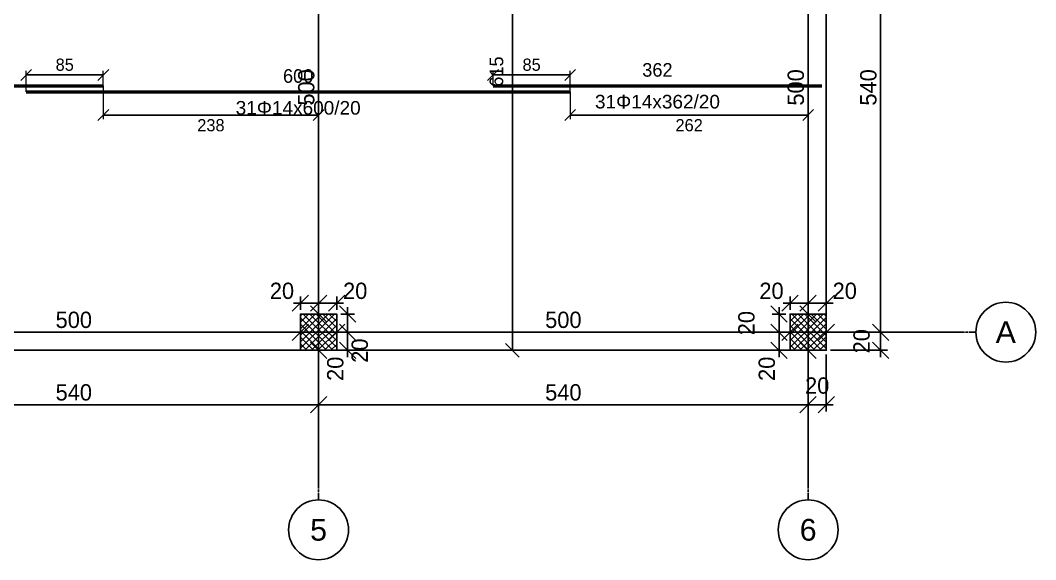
# Model space of a CAD drawing. Header units: centimetres. Extents: x -231 to 7431, y -4464 to 7215.
# Drawn here: x 1851 to 2971, y -4381 to -3786 of the extents above; entities that cross this region are included whole.
import ezdxf
from ezdxf.enums import TextEntityAlignment as Align

# ---------------------------------------------------------------- set-up
doc = ezdxf.new("R2010")
doc.units = ezdxf.units.CM
doc.linetypes.add('DASHDOT', pattern=[3.556, 2.54, -0.508, 0, -0.508])
for name, color, linetype in [('AXIS', 8, 'Continuous'), ('COLUMN', 3, 'Continuous'), ('FW_AXIS', 7, 'Continuous'), ('FW_COLUMN_HATCH', 8, 'Continuous'), ('FW_DIM', 7, 'Continuous'), ('REB_TOP_MESH_X', 5, 'Continuous'), ('REB_TOP_MESH_X_AXDIM', 5, 'Continuous'), ('REB_TOP_MESH_X_LAP', 5, 'Continuous'), ('REB_TOP_MESH_X_RANGE', 5, 'Continuous'), ('REB_TOP_MESH_X_TEXT', 5, 'Continuous'), ('SLAB', 7, 'Continuous')]:
    doc.layers.add(name, color=color, linetype=linetype)
doc.styles.add('REBAR_TXT', font='arial.ttf')
doc.dimstyles.new('FW_DIM', dxfattribs={"dimtxt": 18, "dimasz": 9, "dimexe": 7.5, "dimexo": 4.5, "dimgap": 4.5, "dimtad": 1, "dimdec": 0, "dimtxsty": 'Standard', "dimtsz": 9, "dimcen": 2.5, "dimdle": 7.5, "dimclrd": 256, "dimclre": 256, "dimclrt": 7, "dimazin": 3, "dimtfac": 1, "dimtmove": 2, "dimatfit": 3})
doc.dimstyles.new('REBAR LAP', dxfattribs={"dimtxt": 13.5, "dimasz": 2.5, "dimexe": 4.5, "dimexo": 0, "dimgap": 4.5, "dimtad": 1, "dimdec": 0, "dimtxsty": 'Standard', "dimtsz": 6, "dimcen": 2.5, "dimclrd": 6, "dimclre": 6, "dimclrt": 7, "dimazin": 3, "dimtfac": 1, "dimtmove": 2, "dimatfit": 3, "dimlwd": 25, "dimlwe": 18})
doc.dimstyles.new('REBAR M-200', dxfattribs={"dimtxt": 15, "dimasz": 15, "dimexe": 25, "dimexo": 12.5, "dimgap": 10, "dimtad": 1, "dimdec": 0, "dimtxsty": 'Standard', "dimblk": 'NONE', "dimcen": 50, "dimse1": 1, "dimse2": 1, "dimclrd": 6, "dimclre": 6, "dimclrt": 7, "dimazin": 3, "dimtfac": 1, "dimtmove": 2, "dimatfit": 3, "dimldrblk": 'NONE', "dimlwd": 53})
doc.dimstyles.new('REBAR RANGE', dxfattribs={"dimtxt": 15, "dimasz": 2.5, "dimexe": 0, "dimexo": 0, "dimgap": 10, "dimtad": 1, "dimdec": 0, "dimtxsty": 'Standard', "dimtsz": 7.5, "dimcen": 2.5, "dimse1": 1, "dimse2": 1, "dimclrd": 6, "dimclre": 6, "dimclrt": 7, "dimazin": 3, "dimtfac": 1, "dimtmove": 2, "dimatfit": 3, "dimlwd": 25})

# ---------------------------------------------------------------- blocks, each defined once
blk = doc.blocks.new('*D1100')
at = {"color": 6, "lineweight": 53}
blk.add_line((1342.5, -3858.25), (1942.5, -3858.25), dxfattribs=at)
at = {"layer": 'Defpoints'}
for p in [(1342.5, -3858.25), (1342.5, -3858.25), (1942.5, -3858.25)]:
    blk.add_point(p, dxfattribs=at)
at = {"layer": 'REB_TOP_MESH_X', "color": 7, "insert": (1642.5, -3840.75), "char_height": 15, "attachment_point": 5}
blk.add_mtext('600', dxfattribs=at)
blk = doc.blocks.new('_NONE')
blk = doc.blocks.new('*D1101')
at = {"color": 6, "lineweight": 53}
blk.add_line((1857.5, -3865), (2457.5, -3865), dxfattribs=at)
at = {"layer": 'Defpoints'}
for p in [(1857.5, -3865), (1857.5, -3865), (2457.5, -3865)]:
    blk.add_point(p, dxfattribs=at)
at = {"layer": 'REB_TOP_MESH_X', "color": 7, "insert": (2157.5, -3847.5), "char_height": 15, "attachment_point": 5}
blk.add_mtext('600', dxfattribs=at)
blk = doc.blocks.new('*D1102')
at = {"color": 6, "lineweight": 53}
blk.add_line((2372.5, -3858.25), (2735, -3858.25), dxfattribs=at)
at = {"layer": 'Defpoints'}
for p in [(2372.5, -3858.25), (2372.5, -3858.25), (2735, -3858.25)]:
    blk.add_point(p, dxfattribs=at)
at = {"layer": 'REB_TOP_MESH_X', "color": 7, "insert": (2553.75, -3840.75), "char_height": 15, "attachment_point": 5}
blk.add_mtext('362', dxfattribs=at)
blk = doc.blocks.new('_OBLIQUE')
at = {"color": 0, "linetype": 'BYBLOCK'}
blk.add_line((-0.5, -0.5), (0.5, 0.5), dxfattribs=at)
blk = doc.blocks.new('*D1109')
at = {"color": 6, "lineweight": 18}
for p, q in [((1857.5, -3865), (1857.5, -3841.75)), ((1942.5, -3858.25), (1942.5, -3841.75))]:
    blk.add_line(p, q, dxfattribs=at)
at = {"color": 6, "lineweight": 25}
blk.add_line((1857.5, -3846.25), (1942.5, -3846.25), dxfattribs=at)
at = {"layer": 'Defpoints'}
for p in [(1857.5, -3846.25), (1942.5, -3858.25), (1857.5, -3865)]:
    blk.add_point(p, dxfattribs=at)
at = {"layer": 'REB_TOP_MESH_X_LAP', "color": 6, "xscale": 12, "yscale": 12}
for p in [(1857.5, -3846.25), (1942.5, -3846.25)]:
    blk.add_blockref('_OBLIQUE', p, dxfattribs=at)
at = {"layer": 'REB_TOP_MESH_X_LAP', "color": 7, "insert": (1900, -3835), "char_height": 13.5, "attachment_point": 5}
blk.add_mtext('85', dxfattribs=at)
blk = doc.blocks.new('*D1110')
at = {"color": 6, "lineweight": 18}
for p, q in [((1942.5, -3858.25), (1942.5, -3895)), ((2180, -3858.25), (2180, -3895))]:
    blk.add_line(p, q, dxfattribs=at)
at = {"color": 6, "lineweight": 25}
blk.add_line((2180, -3890.5), (1942.5, -3890.5), dxfattribs=at)
at = {"layer": 'Defpoints'}
for p in [(1942.5, -3858.25), (2180, -3858.25), (2180, -3890.5)]:
    blk.add_point(p, dxfattribs=at)
at = {"layer": 'REB_TOP_MESH_X_AXDIM', "color": 6, "xscale": 12, "yscale": 12}
for p in [(1942.5, -3890.5), (2180, -3890.5)]:
    blk.add_blockref('_OBLIQUE', p, dxfattribs=at)
at = {"layer": 'REB_TOP_MESH_X_AXDIM', "color": 7, "insert": (2061.25, -3901.75), "char_height": 13.5, "attachment_point": 5}
blk.add_mtext('238', dxfattribs=at)
blk = doc.blocks.new('*D1111')
at = {"color": 6, "lineweight": 18}
for p, q in [((2372.5, -3858.25), (2372.5, -3841.75)), ((2457.5, -3865), (2457.5, -3841.75))]:
    blk.add_line(p, q, dxfattribs=at)
at = {"color": 6, "lineweight": 25}
blk.add_line((2372.5, -3846.25), (2457.5, -3846.25), dxfattribs=at)
at = {"layer": 'Defpoints'}
for p in [(2372.5, -3846.25), (2372.5, -3858.25), (2457.5, -3865)]:
    blk.add_point(p, dxfattribs=at)
at = {"layer": 'REB_TOP_MESH_X_LAP', "color": 6, "xscale": 12, "yscale": 12}
for p in [(2372.5, -3846.25), (2457.5, -3846.25)]:
    blk.add_blockref('_OBLIQUE', p, dxfattribs=at)
at = {"layer": 'REB_TOP_MESH_X_LAP', "color": 7, "insert": (2415, -3835), "char_height": 13.5, "attachment_point": 5}
blk.add_mtext('85', dxfattribs=at)
blk = doc.blocks.new('*D1112')
at = {"color": 6, "lineweight": 18}
for p, q in [((2457.5, -3865), (2457.5, -3895)), ((2720, -3865), (2720, -3895))]:
    blk.add_line(p, q, dxfattribs=at)
at = {"color": 6, "lineweight": 25}
blk.add_line((2720, -3890.5), (2457.5, -3890.5), dxfattribs=at)
at = {"layer": 'Defpoints'}
for p in [(2457.5, -3865), (2720, -3865), (2720, -3890.5)]:
    blk.add_point(p, dxfattribs=at)
at = {"layer": 'REB_TOP_MESH_X_AXDIM', "color": 6, "xscale": 12, "yscale": 12}
for p in [(2457.5, -3890.5), (2720, -3890.5)]:
    blk.add_blockref('_OBLIQUE', p, dxfattribs=at)
at = {"layer": 'REB_TOP_MESH_X_AXDIM', "color": 7, "insert": (2588.75, -3901.75), "char_height": 13.5, "attachment_point": 5}
blk.add_mtext('262', dxfattribs=at)
blk = doc.blocks.new('*D1164')
at = {"color": 6, "lineweight": 25}
blk.add_line((2393.75, -4150), (2393.75, -3535), dxfattribs=at)
at = {"layer": 'Defpoints'}
for p in [(2393.75, -3535), (2393.75, -4150), (2393.75, -4150)]:
    blk.add_point(p, dxfattribs=at)
at = {"layer": 'REB_TOP_MESH_X_RANGE', "color": 6, "xscale": 15, "yscale": 15, "rotation": 90}
for p in [(2393.75, -3535), (2393.75, -4150)]:
    blk.add_blockref('_OBLIQUE', p, dxfattribs=at)
at = {"layer": 'REB_TOP_MESH_X_RANGE', "color": 7, "insert": (2376.25, -3842.5), "char_height": 15, "attachment_point": 5, "rotation": 90}
blk.add_mtext('615', dxfattribs=at)
blk = doc.blocks.new('*D1165')
at = {"color": 6, "lineweight": 25}
blk.add_line((2393.75, -4150), (2393.75, -3535), dxfattribs=at)
at = {"layer": 'Defpoints'}
for p in [(2393.75, -3535), (2393.75, -4150), (2393.75, -4150)]:
    blk.add_point(p, dxfattribs=at)
at = {"layer": 'REB_TOP_MESH_X_RANGE', "color": 6, "xscale": 15, "yscale": 15, "rotation": 90}
for p in [(2393.75, -3535), (2393.75, -4150)]:
    blk.add_blockref('_OBLIQUE', p, dxfattribs=at)
at = {"layer": 'REB_TOP_MESH_X_RANGE', "color": 7, "insert": (2376.25, -3842.5), "char_height": 15, "attachment_point": 5, "rotation": 90}
blk.add_mtext('615', dxfattribs=at)
blk = doc.blocks.new('*D1261')
for p, q in [((2152.5, -4098), (2187.5, -4098)), ((2160, -4105.5), (2160, -4090.5)), ((2180, -4105.5), (2180, -4090.5))]:
    blk.add_line(p, q)
at = {"layer": 'Defpoints'}
for p in [(2160, -4098), (2160, -4110), (2180, -4110)]:
    blk.add_point(p, dxfattribs=at)
at = {"layer": 'FW_DIM', "xscale": 18, "yscale": 18}
for p in [(2160, -4098), (2180, -4098)]:
    blk.add_blockref('_OBLIQUE', p, dxfattribs=at)
at = {"layer": 'FW_DIM', "color": 7, "insert": (2139.6, -4084.5), "char_height": 18, "attachment_point": 5}
blk.add_mtext('20', dxfattribs=at)
blk = doc.blocks.new('*D1262')
for p, q in [((2172.5, -4098), (2207.5, -4098)), ((2180, -4105.5), (2180, -4090.5)), ((2200, -4105.5), (2200, -4090.5))]:
    blk.add_line(p, q)
at = {"layer": 'Defpoints'}
for p in [(2180, -4098), (2180, -4110), (2200, -4110)]:
    blk.add_point(p, dxfattribs=at)
at = {"layer": 'FW_DIM', "xscale": 18, "yscale": 18}
for p in [(2180, -4098), (2200, -4098)]:
    blk.add_blockref('_OBLIQUE', p, dxfattribs=at)
at = {"layer": 'FW_DIM', "color": 7, "insert": (2220.4, -4084.5), "char_height": 18, "attachment_point": 5}
blk.add_mtext('20', dxfattribs=at)
blk = doc.blocks.new('*D1263')
for p, q in [((2204.5, -4130), (2219.5, -4130)), ((2212, -4157.5), (2212, -4122.5)), ((2204.5, -4150), (2219.5, -4150))]:
    blk.add_line(p, q)
at = {"layer": 'Defpoints'}
for p in [(2200, -4130), (2200, -4150), (2212, -4150)]:
    blk.add_point(p, dxfattribs=at)
at = {"layer": 'FW_DIM', "xscale": 18, "yscale": 18, "rotation": 90}
for p in [(2212, -4130), (2212, -4150)]:
    blk.add_blockref('_OBLIQUE', p, dxfattribs=at)
at = {"layer": 'FW_DIM', "color": 7, "insert": (2198.5, -4170.4), "char_height": 18, "attachment_point": 5, "rotation": 90}
blk.add_mtext('20', dxfattribs=at)
blk = doc.blocks.new('*D1264')
for p, q in [((2204.5, -4110), (2219.5, -4110)), ((2212, -4137.5), (2212, -4102.5)), ((2204.5, -4130), (2219.5, -4130))]:
    blk.add_line(p, q)
at = {"layer": 'Defpoints'}
for p in [(2200, -4110), (2200, -4130), (2212, -4130)]:
    blk.add_point(p, dxfattribs=at)
at = {"layer": 'FW_DIM', "xscale": 18, "yscale": 18, "rotation": 90}
for p in [(2212, -4110), (2212, -4130)]:
    blk.add_blockref('_OBLIQUE', p, dxfattribs=at)
at = {"layer": 'FW_DIM', "color": 7, "insert": (2225.5, -4150.4), "char_height": 18, "attachment_point": 5, "rotation": 90}
blk.add_mtext('20', dxfattribs=at)
blk = doc.blocks.new('*D1285')
for p, q in [((2692.5, -4098), (2727.5, -4098)), ((2700, -4105.5), (2700, -4090.5)), ((2720, -4105.5), (2720, -4090.5))]:
    blk.add_line(p, q)
at = {"layer": 'Defpoints'}
for p in [(2700, -4098), (2700, -4110), (2720, -4110)]:
    blk.add_point(p, dxfattribs=at)
at = {"layer": 'FW_DIM', "xscale": 18, "yscale": 18}
for p in [(2700, -4098), (2720, -4098)]:
    blk.add_blockref('_OBLIQUE', p, dxfattribs=at)
at = {"layer": 'FW_DIM', "color": 7, "insert": (2679.6, -4084.5), "char_height": 18, "attachment_point": 5}
blk.add_mtext('20', dxfattribs=at)
blk = doc.blocks.new('*D1286')
for p, q in [((2712.5, -4098), (2747.5, -4098)), ((2720, -4105.5), (2720, -4090.5)), ((2740, -4105.5), (2740, -4090.5))]:
    blk.add_line(p, q)
at = {"layer": 'Defpoints'}
for p in [(2720, -4098), (2720, -4110), (2740, -4110)]:
    blk.add_point(p, dxfattribs=at)
at = {"layer": 'FW_DIM', "xscale": 18, "yscale": 18}
for p in [(2720, -4098), (2740, -4098)]:
    blk.add_blockref('_OBLIQUE', p, dxfattribs=at)
at = {"layer": 'FW_DIM', "color": 7, "insert": (2760.4, -4084.5), "char_height": 18, "attachment_point": 5}
blk.add_mtext('20', dxfattribs=at)
blk = doc.blocks.new('*D1287')
for p, q in [((2695.5, -4130), (2680.5, -4130)), ((2688, -4157.5), (2688, -4122.5)), ((2695.5, -4150), (2680.5, -4150))]:
    blk.add_line(p, q)
at = {"layer": 'Defpoints'}
for p in [(2700, -4130), (2688, -4150), (2700, -4150)]:
    blk.add_point(p, dxfattribs=at)
at = {"layer": 'FW_DIM', "xscale": 18, "yscale": 18, "rotation": 90}
for p in [(2688, -4130), (2688, -4150)]:
    blk.add_blockref('_OBLIQUE', p, dxfattribs=at)
at = {"layer": 'FW_DIM', "color": 7, "insert": (2674.5, -4170.4), "char_height": 18, "attachment_point": 5, "rotation": 90}
blk.add_mtext('20', dxfattribs=at)
blk = doc.blocks.new('*D1288')
for p, q in [((2695.5, -4110), (2680.5, -4110)), ((2688, -4137.5), (2688, -4102.5)), ((2695.5, -4130), (2680.5, -4130))]:
    blk.add_line(p, q)
at = {"layer": 'Defpoints'}
for p in [(2700, -4110), (2688, -4130), (2700, -4130)]:
    blk.add_point(p, dxfattribs=at)
at = {"layer": 'FW_DIM', "xscale": 18, "yscale": 18, "rotation": 90}
for p in [(2688, -4110), (2688, -4130)]:
    blk.add_blockref('_OBLIQUE', p, dxfattribs=at)
at = {"layer": 'FW_DIM', "color": 7, "insert": (2652, -4120), "char_height": 18, "attachment_point": 5, "rotation": 90}
blk.add_mtext('20', dxfattribs=at)
blk = doc.blocks.new('*D1316')
for p, q in [((1652.5, -4130), (2167.5, -4130)), ((1660, -4125.5), (1660, -4122.5)), ((2160, -4125.5), (2160, -4122.5))]:
    blk.add_line(p, q)
at = {"layer": 'Defpoints'}
for p in [(1660, -4130), (1660, -4130), (2160, -4130)]:
    blk.add_point(p, dxfattribs=at)
at = {"layer": 'FW_DIM', "xscale": 18, "yscale": 18}
for p in [(1660, -4130), (2160, -4130)]:
    blk.add_blockref('_OBLIQUE', p, dxfattribs=at)
at = {"layer": 'FW_DIM', "color": 7, "insert": (1910, -4116.5), "char_height": 18, "attachment_point": 5}
blk.add_mtext('500', dxfattribs=at)
blk = doc.blocks.new('*D1317')
for p, q in [((2152.5, -4130), (2207.5, -4130)), ((2160, -4125.5), (2160, -4122.5)), ((2200, -4125.5), (2200, -4122.5))]:
    blk.add_line(p, q)
at = {"layer": 'Defpoints'}
for p in [(2160, -4130), (2160, -4130), (2200, -4130)]:
    blk.add_point(p, dxfattribs=at)
at = {"layer": 'FW_DIM', "xscale": 18, "yscale": 18}
for p in [(2160, -4130), (2200, -4130)]:
    blk.add_blockref('_OBLIQUE', p, dxfattribs=at)
blk = doc.blocks.new('*D1318')
for p, q in [((2192.5, -4130), (2707.5, -4130)), ((2200, -4125.5), (2200, -4122.5)), ((2700, -4125.5), (2700, -4122.5))]:
    blk.add_line(p, q)
at = {"layer": 'Defpoints'}
for p in [(2200, -4130), (2200, -4130), (2700, -4130)]:
    blk.add_point(p, dxfattribs=at)
at = {"layer": 'FW_DIM', "xscale": 18, "yscale": 18}
for p in [(2200, -4130), (2700, -4130)]:
    blk.add_blockref('_OBLIQUE', p, dxfattribs=at)
at = {"layer": 'FW_DIM', "color": 7, "insert": (2450, -4116.5), "char_height": 18, "attachment_point": 5}
blk.add_mtext('500', dxfattribs=at)
blk = doc.blocks.new('*D1319')
for p, q in [((2692.5, -4130), (2747.5, -4130)), ((2700, -4125.5), (2700, -4122.5)), ((2740, -4125.5), (2740, -4122.5))]:
    blk.add_line(p, q)
at = {"layer": 'Defpoints'}
for p in [(2700, -4130), (2700, -4130), (2740, -4130)]:
    blk.add_point(p, dxfattribs=at)
at = {"layer": 'FW_DIM', "xscale": 18, "yscale": 18}
for p in [(2700, -4130), (2740, -4130)]:
    blk.add_blockref('_OBLIQUE', p, dxfattribs=at)
blk = doc.blocks.new('*D1409')
for p, q in [((2175.5, -4110), (2172.5, -4110)), ((2180, -4157.5), (2180, -4102.5)), ((2175.5, -4150), (2172.5, -4150))]:
    blk.add_line(p, q)
at = {"layer": 'Defpoints'}
for p in [(2180, -4110), (2180, -4150), (2180, -4150)]:
    blk.add_point(p, dxfattribs=at)
at = {"layer": 'FW_DIM', "xscale": 18, "yscale": 18, "rotation": 90}
for p in [(2180, -4110), (2180, -4150)]:
    blk.add_blockref('_OBLIQUE', p, dxfattribs=at)
blk = doc.blocks.new('*D1410')
for p, q in [((2180, -4117.5), (2180, -3602.5)), ((2175.5, -3610), (2172.5, -3610)), ((2175.5, -4110), (2172.5, -4110))]:
    blk.add_line(p, q)
at = {"layer": 'Defpoints'}
for p in [(2180, -3610), (2180, -4110), (2180, -4110)]:
    blk.add_point(p, dxfattribs=at)
at = {"layer": 'FW_DIM', "xscale": 18, "yscale": 18, "rotation": 90}
for p in [(2180, -3610), (2180, -4110)]:
    blk.add_blockref('_OBLIQUE', p, dxfattribs=at)
at = {"layer": 'FW_DIM', "color": 7, "insert": (2166.5, -3860), "char_height": 18, "attachment_point": 5, "rotation": 90}
blk.add_mtext('500', dxfattribs=at)
blk = doc.blocks.new('*D1422')
for p, q in [((2715.5, -4110), (2712.5, -4110)), ((2720, -4157.5), (2720, -4102.5)), ((2715.5, -4150), (2712.5, -4150))]:
    blk.add_line(p, q)
at = {"layer": 'Defpoints'}
for p in [(2720, -4110), (2720, -4150), (2720, -4150)]:
    blk.add_point(p, dxfattribs=at)
at = {"layer": 'FW_DIM', "xscale": 18, "yscale": 18, "rotation": 90}
for p in [(2720, -4110), (2720, -4150)]:
    blk.add_blockref('_OBLIQUE', p, dxfattribs=at)
blk = doc.blocks.new('*D1423')
for p, q in [((2720, -4117.5), (2720, -3602.5)), ((2715.5, -3610), (2712.5, -3610)), ((2715.5, -4110), (2712.5, -4110))]:
    blk.add_line(p, q)
at = {"layer": 'Defpoints'}
for p in [(2720, -3610), (2720, -4110), (2720, -4110)]:
    blk.add_point(p, dxfattribs=at)
at = {"layer": 'FW_DIM', "xscale": 18, "yscale": 18, "rotation": 90}
for p in [(2720, -3610), (2720, -4110)]:
    blk.add_blockref('_OBLIQUE', p, dxfattribs=at)
at = {"layer": 'FW_DIM', "color": 7, "insert": (2706.5, -3860), "char_height": 18, "attachment_point": 5, "rotation": 90}
blk.add_mtext('500', dxfattribs=at)
blk = doc.blocks.new('*D1444')
for p, q in [((1640, -4154.5), (1640, -4217.5)), ((2180, -4154.5), (2180, -4217.5)), ((1632.5, -4210), (2187.5, -4210))]:
    blk.add_line(p, q)
at = {"layer": 'Defpoints'}
for p in [(1640, -4150), (2180, -4150), (1640, -4210)]:
    blk.add_point(p, dxfattribs=at)
at = {"layer": 'FW_DIM', "xscale": 18, "yscale": 18}
for p in [(1640, -4210), (2180, -4210)]:
    blk.add_blockref('_OBLIQUE', p, dxfattribs=at)
at = {"layer": 'FW_DIM', "color": 7, "insert": (1910, -4196.5), "char_height": 18, "attachment_point": 5}
blk.add_mtext('540', dxfattribs=at)
blk = doc.blocks.new('*D1445')
for p, q in [((2180, -4154.5), (2180, -4217.5)), ((2720, -4154.5), (2720, -4217.5)), ((2172.5, -4210), (2727.5, -4210))]:
    blk.add_line(p, q)
at = {"layer": 'Defpoints'}
for p in [(2180, -4150), (2720, -4150), (2180, -4210)]:
    blk.add_point(p, dxfattribs=at)
at = {"layer": 'FW_DIM', "xscale": 18, "yscale": 18}
for p in [(2180, -4210), (2720, -4210)]:
    blk.add_blockref('_OBLIQUE', p, dxfattribs=at)
at = {"layer": 'FW_DIM', "color": 7, "insert": (2450, -4196.5), "char_height": 18, "attachment_point": 5}
blk.add_mtext('540', dxfattribs=at)
blk = doc.blocks.new('*D1446')
for p, q in [((2720, -4154.5), (2720, -4217.5)), ((2740, -4154.5), (2740, -4217.5)), ((2712.5, -4210), (2747.5, -4210))]:
    blk.add_line(p, q)
at = {"layer": 'Defpoints'}
for p in [(2720, -4150), (2740, -4150), (2720, -4210)]:
    blk.add_point(p, dxfattribs=at)
at = {"layer": 'FW_DIM', "xscale": 18, "yscale": 18}
for p in [(2720, -4210), (2740, -4210)]:
    blk.add_blockref('_OBLIQUE', p, dxfattribs=at)
at = {"layer": 'FW_DIM', "color": 7, "insert": (2730, -4189), "char_height": 18, "attachment_point": 5}
blk.add_mtext('20', dxfattribs=at)
blk = doc.blocks.new('*D1455')
for p, q in [((2744.5, -4130), (2807.5, -4130)), ((2800, -4157.5), (2800, -4122.5)), ((2744.5, -4150), (2807.5, -4150))]:
    blk.add_line(p, q)
at = {"layer": 'Defpoints'}
for p in [(2740, -4130), (2740, -4150), (2800, -4150)]:
    blk.add_point(p, dxfattribs=at)
at = {"layer": 'FW_DIM', "xscale": 18, "yscale": 18, "rotation": 90}
for p in [(2800, -4130), (2800, -4150)]:
    blk.add_blockref('_OBLIQUE', p, dxfattribs=at)
at = {"layer": 'FW_DIM', "color": 7, "insert": (2779, -4140), "char_height": 18, "attachment_point": 5, "rotation": 90}
blk.add_mtext('20', dxfattribs=at)
blk = doc.blocks.new('*D1456')
for p, q in [((2800, -4137.5), (2800, -3582.5)), ((2744.5, -3590), (2807.5, -3590)), ((2744.5, -4130), (2807.5, -4130))]:
    blk.add_line(p, q)
at = {"layer": 'Defpoints'}
for p in [(2740, -3590), (2740, -4130), (2800, -4130)]:
    blk.add_point(p, dxfattribs=at)
at = {"layer": 'FW_DIM', "xscale": 18, "yscale": 18, "rotation": 90}
for p in [(2800, -3590), (2800, -4130)]:
    blk.add_blockref('_OBLIQUE', p, dxfattribs=at)
at = {"layer": 'FW_DIM', "color": 7, "insert": (2786.5, -3860), "char_height": 18, "attachment_point": 5, "rotation": 90}
blk.add_mtext('540', dxfattribs=at)

msp = doc.modelspace()

# ---------------------------------------------------------------- hatches: boundary and pattern name
at = {"layer": 'FW_COLUMN_HATCH'}
h = msp.add_hatch(dxfattribs=at)
h.set_pattern_fill('ANSI37', scale=1.6)
h.paths.add_polyline_path([(2160, -4150), (2160, -4110), (2200, -4110), (2200, -4150), (2160, -4150)])
h = msp.add_hatch(dxfattribs=at)
h.set_pattern_fill('ANSI37', scale=1.6)
h.paths.add_polyline_path([(2700, -4150), (2700, -4110), (2740, -4110), (2740, -4150), (2700, -4150)])

# ---------------------------------------------------------------- linework, layer by layer
at = {"layer": 'AXIS'}
for p, q in [((2180, -4300), (2180, -1260)), ((2720, -4300), (2720, -1260)), ((-150, -4130), (2890, -4130))]:
    msp.add_line(p, q, dxfattribs=at)
at = {"layer": 'COLUMN'}
for points in [[(2160, -4150), (2200, -4150), (2200, -4110), (2160, -4110)], [(2700, -4150), (2740, -4150), (2740, -4110), (2700, -4110)]]:
    msp.add_lwpolyline(points, close=True, dxfattribs=at)
at = {"layer": 'FW_AXIS', "linetype": 'DASHDOT'}
for p, q in [((2890, -4130), (2905, -4130)), ((2180, -4300), (2180, -4315)), ((2720, -4300), (2720, -4315))]:
    msp.add_line(p, q, dxfattribs=at)
at = {"layer": 'FW_AXIS'}
for centre in [(2938, -4130), (2180, -4348), (2720, -4348)]:
    msp.add_circle(centre, 33, dxfattribs=at)
at = {"layer": 'SLAB'}
msp.add_lwpolyline([(0, -4150), (2740, -4150), (2740, -1410), (0, -1410)], close=True, dxfattribs=at)

# ---------------------------------------------------------------- texts
at = {"layer": 'FW_AXIS', "color": 7, "style": 'REBAR_TXT'}
for s, p in [('A', (2938, -4130)), ('5', (2180, -4348)), ('6', (2720, -4348))]:
    msp.add_text(s, height=24, dxfattribs=at).set_placement(p, align=Align.MIDDLE_CENTER)
at = {"layer": 'REB_TOP_MESH_X_TEXT', "color": 7, "style": 'REBAR_TXT'}
for s, p in [('31Φ14x600/20', (2157.5, -3875)), ('31Φ14x362/20', (2553.8, -3868.2))]:
    msp.add_text(s, height=15, dxfattribs=at).set_placement(p, align=Align.TOP_CENTER)

# ---------------------------------------------------------------- dimensions: what is measured, and where the dimension line sits
at = {"layer": 'FW_DIM'}
for base, p1, p2, picture, middle in [((2800, -4130), (2740, -4130), (2740, -3590), '*D1456', (2786.5, -3860)), ((2800, -4150), (2740, -4150), (2740, -4130), '*D1455', (2779, -4140))]:
    dim = msp.add_linear_dim(base=base, p1=p1, p2=p2, angle=90, dimstyle='FW_DIM', dxfattribs=at)
    dim.commit()
    dim.dimension.update_dxf_attribs({"geometry": picture, "text_midpoint": middle})
for base, p1, p2, text, picture, middle in [((2180, -4110), (2180, -4110), (2180, -3610), '500', '*D1410', (2166.5, -3860)), ((2720, -4110), (2720, -4110), (2720, -3610), '500', '*D1423', (2706.5, -3860)), ((2180, -4150), (2180, -4150), (2180, -4110), ' ', '*D1409', (2180, -4130)), ((2212, -4130), (2200, -4130), (2200, -4110), '20', '*D1264', (2225.5, -4150.4)), ((2688, -4130), (2700, -4130), (2700, -4110), '20', '*D1288', (2652, -4120)), ((2720, -4150), (2720, -4150), (2720, -4110), ' ', '*D1422', (2720, -4130)), ((2212, -4150), (2200, -4150), (2200, -4130), '20', '*D1263', (2198.5, -4170.4)), ((2688, -4150), (2700, -4150), (2700, -4130), '20', '*D1287', (2674.5, -4170.4))]:
    dim = msp.add_linear_dim(base=base, p1=p1, p2=p2, angle=90, text=text, dimstyle='FW_DIM', override={"dimtmove": 2}, dxfattribs=at)
    dim.commit()
    dim.dimension.update_dxf_attribs({"geometry": picture, "text_midpoint": middle, "dimtype": 160})
for base, p1, p2, text, picture, middle in [((2160, -4098), (2160, -4110), (2180, -4110), '20', '*D1261', (2139.6, -4084.5)), ((2180, -4098), (2180, -4110), (2200, -4110), '20', '*D1262', (2220.4, -4084.5)), ((2700, -4098), (2700, -4110), (2720, -4110), '20', '*D1285', (2679.6, -4084.5)), ((2720, -4098), (2720, -4110), (2740, -4110), '20', '*D1286', (2760.4, -4084.5)), ((1660, -4130), (1660, -4130), (2160, -4130), '500', '*D1316', (1910, -4116.5)), ((2200, -4130), (2200, -4130), (2700, -4130), '500', '*D1318', (2450, -4116.5)), ((2160, -4130), (2160, -4130), (2200, -4130), ' ', '*D1317', (2180, -4130)), ((2700, -4130), (2700, -4130), (2740, -4130), ' ', '*D1319', (2720, -4130))]:
    dim = msp.add_linear_dim(base=base, p1=p1, p2=p2, text=text, dimstyle='FW_DIM', override={"dimtmove": 2}, dxfattribs=at)
    dim.commit()
    dim.dimension.update_dxf_attribs({"geometry": picture, "text_midpoint": middle, "dimtype": 160})
for base, p1, p2, picture, middle in [((1640, -4210), (1640, -4150), (2180, -4150), '*D1444', (1910, -4196.5)), ((2180, -4210), (2180, -4150), (2720, -4150), '*D1445', (2450, -4196.5)), ((2720, -4210), (2720, -4150), (2740, -4150), '*D1446', (2730, -4189))]:
    dim = msp.add_linear_dim(base=base, p1=p1, p2=p2, dimstyle='FW_DIM', dxfattribs=at)
    dim.commit()
    dim.dimension.update_dxf_attribs({"geometry": picture, "text_midpoint": middle})
at = {"layer": 'REB_TOP_MESH_X'}
for base, p1, p2, picture, middle in [((1342.5, -3858.2), (1342.5, -3858.2), (1942.5, -3858.2), '*D1100', (1642.5, -3840.8)), ((1857.5, -3865), (1857.5, -3865), (2457.5, -3865), '*D1101', (2157.5, -3847.5)), ((2372.5, -3858.25), (2372.5, -3858.25), (2735, -3858.25), '*D1102', (2553.75, -3840.75))]:
    dim = msp.add_linear_dim(base=base, p1=p1, p2=p2, dimstyle='REBAR M-200', dxfattribs=at)
    dim.commit()
    dim.dimension.update_dxf_attribs({"geometry": picture, "text_midpoint": middle})
at = {"layer": 'REB_TOP_MESH_X_AXDIM'}
for base, p1, p2, picture, middle in [((2180, -3890.5), (2180, -3858.25), (1942.5, -3858.25), '*D1110', (2061.25, -3901.75)), ((2720, -3890.5), (2720, -3865), (2457.5, -3865), '*D1112', (2588.75, -3901.75))]:
    dim = msp.add_linear_dim(base=base, p1=p1, p2=p2, dimstyle='REBAR LAP', dxfattribs=at)
    dim.commit()
    dim.dimension.update_dxf_attribs({"geometry": picture, "text_midpoint": middle})
at = {"layer": 'REB_TOP_MESH_X_LAP'}
for base, p1, p2, picture, middle in [((1857.5, -3846.2), (1857.5, -3865), (1942.5, -3858.2), '*D1109', (1900, -3835)), ((2372.5, -3846.2), (2372.5, -3858.2), (2457.5, -3865), '*D1111', (2415, -3835))]:
    dim = msp.add_linear_dim(base=base, p1=p1, p2=p2, dimstyle='REBAR LAP', dxfattribs=at)
    dim.commit()
    dim.dimension.update_dxf_attribs({"geometry": picture, "text_midpoint": middle})
at = {"layer": 'REB_TOP_MESH_X_RANGE'}
for picture in ['*D1164', '*D1165']:
    dim = msp.add_linear_dim(base=(2393.8, -4150), p1=(2393.8, -4150), p2=(2393.8, -3535), angle=90, dimstyle='REBAR RANGE', dxfattribs=at)
    dim.commit()
    dim.dimension.update_dxf_attribs({"geometry": picture, "text_midpoint": (2376.2, -3842.5)})

doc.saveas('drawing.dxf')
